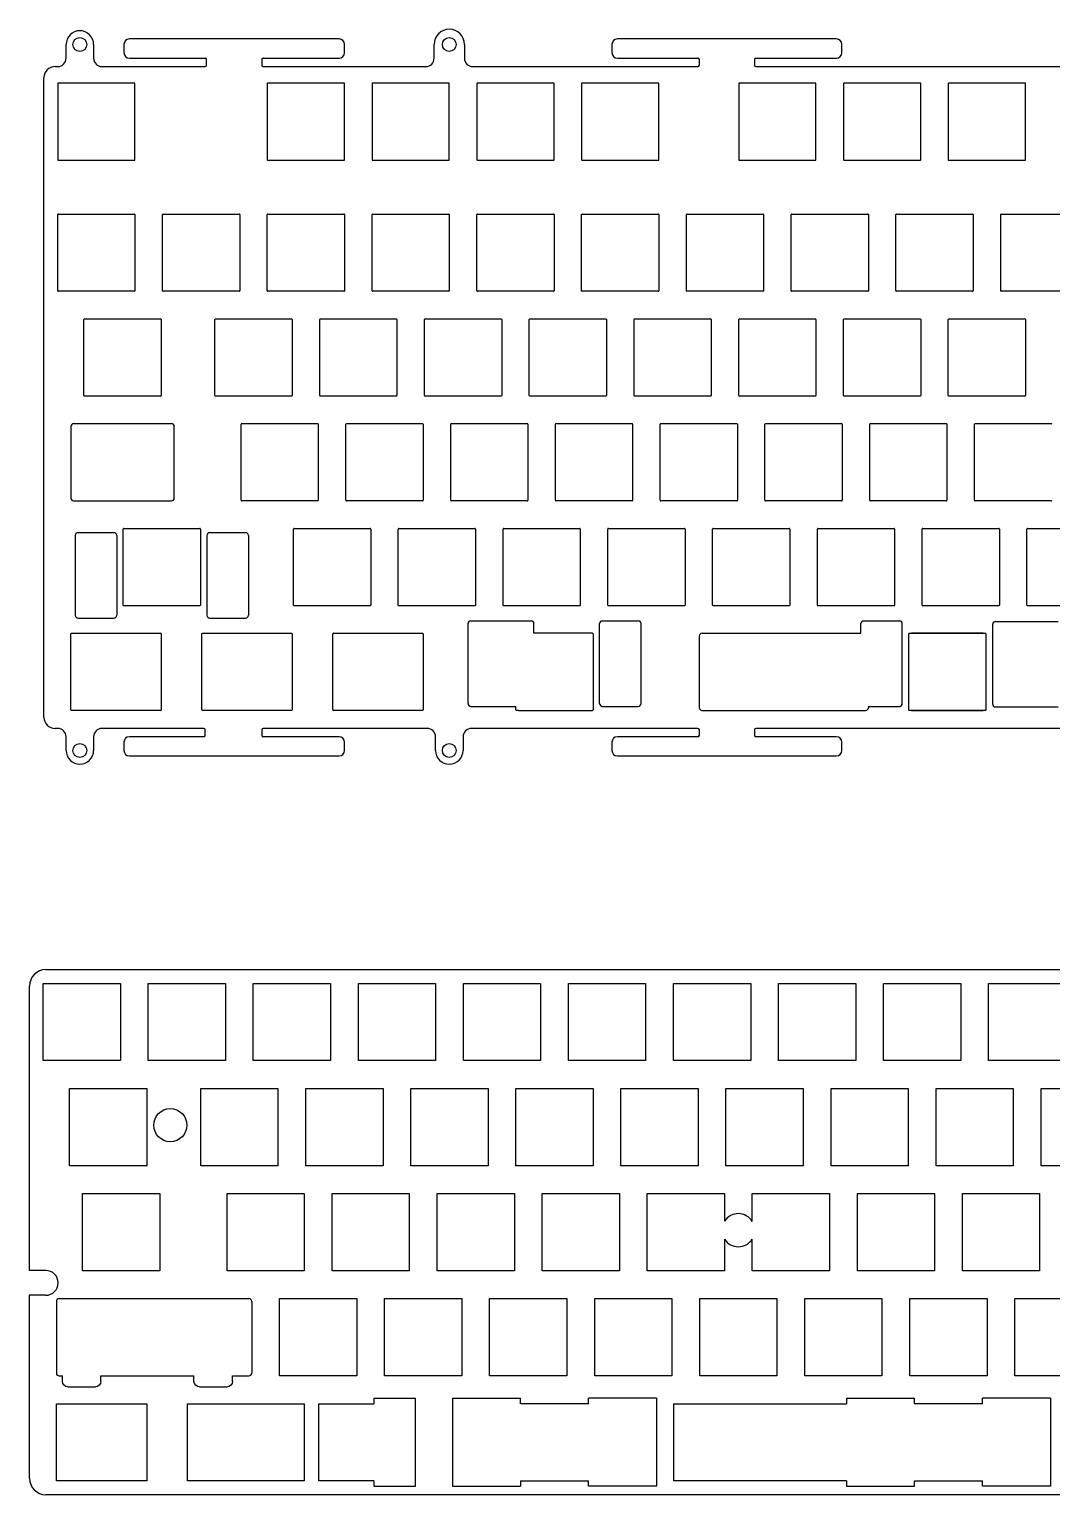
# Model space of a CAD drawing. Header units: millimetres. Extents: x 3603 to 4316, y 1056 to 1550.
# Drawn here: x 3602.7 to 3788.1, y 1125.7 to 1391.4 of the extents above; entities that cross this region are included whole.
import ezdxf

# ---------------------------------------------------------------- set-up
doc = ezdxf.new("R2010")
doc.units = ezdxf.units.MM

msp = doc.modelspace()

# ---------------------------------------------------------------- linework, layer by layer
at = {"color": 32, "linetype": 'Continuous', "true_color": 0xcd6928}
for p, q in [((3658.83, 1389.65), (3620.83, 1389.65)), ((3749.03, 1389.65), (3709.33, 1389.65)), ((3609.33, 1386.15), (3609.33, 1388.65)), ((3609.33, 1386.15), (3609.33, 1388.65)), ((3614.33, 1388.65), (3614.33, 1386.15)), ((3614.33, 1388.65), (3614.33, 1386.15)), ((3619.83, 1388.65), (3619.83, 1387.15)), ((3659.83, 1387.15), (3659.83, 1388.65)), ((3676.08, 1386.15), (3676.08, 1388.65)), ((3681.58, 1388.65), (3681.58, 1386.15)), ((3708.33, 1388.65), (3708.33, 1387.15)), ((3750.03, 1387.15), (3750.03, 1388.65)), ((3615.83, 1384.65), (3634.58, 1384.65)), ((3620.83, 1386.15), (3634.58, 1386.15)), ((3634.83, 1384.9), (3634.83, 1385.9)), ((3644.83, 1385.9), (3644.83, 1384.9)), ((3645.08, 1386.15), (3658.83, 1386.15)), ((3645.08, 1384.65), (3674.58, 1384.65)), ((3683.08, 1384.65), (3723.93, 1384.65)), ((3709.33, 1386.15), (3723.93, 1386.15)), ((3724.18, 1384.9), (3724.18, 1385.9)), ((3734.18, 1385.9), (3734.18, 1384.9)), ((3734.43, 1386.15), (3749.03, 1386.15)), ((3734.43, 1384.65), (3796.83, 1384.65)), ((3605.33, 1266.65), (3605.33, 1382.65)), ((3607.83, 1264.65), (3607.33, 1264.65)), ((3634.08, 1264.65), (3615.83, 1264.65)), ((3634.33, 1264.65), (3615.83, 1264.65)), ((3674.83, 1264.65), (3645.08, 1264.65)), ((3723.93, 1264.65), (3682.83, 1264.65)), ((3796.83, 1264.65), (3734.43, 1264.65)), ((3609.33, 1260.65), (3609.33, 1263.15)), ((3609.33, 1260.65), (3609.33, 1263.15)), ((3609.33, 1260.65), (3609.33, 1263.15)), ((3614.33, 1263.15), (3614.33, 1260.65)), ((3614.33, 1263.15), (3614.33, 1260.65)), ((3614.33, 1263.15), (3614.33, 1260.65)), ((3619.83, 1262.15), (3619.83, 1260.65)), ((3634.33, 1263.15), (3620.83, 1263.15)), ((3644.83, 1264.4), (3644.83, 1263.4)), ((3658.83, 1263.15), (3645.08, 1263.15)), ((3659.83, 1260.65), (3659.83, 1262.15)), ((3676.33, 1260.65), (3676.33, 1263.15)), ((3681.33, 1263.15), (3681.33, 1260.65)), ((3708.33, 1262.15), (3708.33, 1260.65)), ((3723.93, 1263.15), (3709.33, 1263.15)), ((3724.18, 1263.4), (3724.18, 1264.4)), ((3734.18, 1264.4), (3734.18, 1263.4)), ((3749.03, 1263.15), (3734.43, 1263.15)), ((3750.03, 1260.65), (3750.03, 1262.15)), ((3620.83, 1259.65), (3658.83, 1259.65)), ((3709.33, 1259.65), (3749.03, 1259.65))]:
    msp.add_line(p, q, dxfattribs=at)
for p, q in [((3607.33, 1384.65), (3607.83, 1384.65)), ((3610.21, 1319.4), (3610.21, 1306.4)), ((3610.71, 1319.9), (3628.45, 1319.9)), ((3628.95, 1306.4), (3628.95, 1319.4)), ((3610.71, 1305.9), (3628.45, 1305.9)), ((3611.01, 1299.65), (3611.01, 1285.15)), ((3611.51, 1300.15), (3618.01, 1300.15)), ((3618.51, 1299.65), (3618.51, 1285.15)), ((3634.89, 1299.65), (3634.89, 1285.15)), ((3635.39, 1300.15), (3641.89, 1300.15)), ((3642.39, 1299.65), (3642.39, 1285.15)), ((3611.51, 1284.65), (3618.01, 1284.65)), ((3635.39, 1284.65), (3641.89, 1284.65)), ((3682.23, 1269.15), (3682.23, 1283.65)), ((3682.73, 1284.15), (3689.23, 1284.15)), ((3682.73, 1284.15), (3693.68, 1284.15)), ((3694.18, 1281.9), (3694.18, 1283.65)), ((3706.1, 1269.15), (3706.1, 1283.65)), ((3706.6, 1284.15), (3713.1, 1284.15)), ((3706.6, 1284.15), (3713.1, 1284.15)), ((3713.6, 1269.15), (3713.6, 1283.65)), ((3753.47, 1281.9), (3753.47, 1283.65)), ((3753.97, 1284.15), (3760.47, 1284.15)), ((3753.97, 1284.15), (3760.47, 1284.15)), ((3760.97, 1269.15), (3760.97, 1283.65)), ((3777.38, 1269.03), (3777.38, 1283.53)), ((3777.88, 1284.03), (3789.23, 1284.03)), ((3777.88, 1284.03), (3789.23, 1284.03)), ((3704.81, 1281.9), (3694.18, 1281.9)), ((3724.16, 1281.4), (3724.16, 1268.4)), ((3724.66, 1281.9), (3753.47, 1281.9)), ((3775.65, 1281.9), (3762.65, 1281.9)), ((3682.73, 1268.65), (3690.91, 1268.65)), ((3691.41, 1267.9), (3691.01, 1267.9)), ((3691.41, 1267.9), (3704.41, 1267.9)), ((3704.41, 1267.9), (3704.81, 1267.9)), ((3706.6, 1268.65), (3713.1, 1268.65)), ((3724.61, 1267.9), (3754.33, 1267.9)), ((3754.83, 1268.65), (3760.47, 1268.65)), ((3754.83, 1268.65), (3754.83, 1268.4)), ((3762.65, 1267.9), (3775.65, 1267.9)), ((3777.88, 1268.53), (3789.23, 1268.53))]:
    msp.add_line(p, q)
at = {"color": 7, "linetype": 'Continuous'}
for p, q in [((3607.83, 1381.55), (3607.83, 1367.75)), ((3621.73, 1381.65), (3607.93, 1381.65)), ((3621.83, 1367.75), (3621.83, 1381.55)), ((3645.83, 1381.55), (3645.83, 1367.75)), ((3659.73, 1381.65), (3645.93, 1381.65)), ((3659.83, 1367.75), (3659.83, 1381.55)), ((3664.83, 1381.55), (3664.83, 1367.75)), ((3678.73, 1381.65), (3664.93, 1381.65)), ((3678.83, 1367.75), (3678.83, 1381.55)), ((3683.83, 1381.55), (3683.83, 1367.75)), ((3697.73, 1381.65), (3683.93, 1381.65)), ((3697.83, 1367.75), (3697.83, 1381.55)), ((3702.83, 1381.55), (3702.83, 1367.75)), ((3716.73, 1381.65), (3702.93, 1381.65)), ((3716.83, 1367.75), (3716.83, 1381.55)), ((3731.33, 1381.55), (3731.33, 1367.75)), ((3745.23, 1381.65), (3731.43, 1381.65)), ((3745.33, 1367.75), (3745.33, 1381.55)), ((3750.33, 1381.55), (3750.33, 1367.75)), ((3764.23, 1381.65), (3750.43, 1381.65)), ((3764.33, 1367.75), (3764.33, 1381.55)), ((3769.33, 1381.55), (3769.33, 1367.75)), ((3783.23, 1381.65), (3769.43, 1381.65)), ((3783.33, 1367.75), (3783.33, 1381.55)), ((3607.93, 1367.65), (3621.73, 1367.65)), ((3645.93, 1367.65), (3659.73, 1367.65)), ((3664.93, 1367.65), (3678.73, 1367.65)), ((3683.93, 1367.65), (3697.73, 1367.65)), ((3702.93, 1367.65), (3716.73, 1367.65)), ((3731.43, 1367.65), (3745.23, 1367.65)), ((3750.43, 1367.65), (3764.23, 1367.65)), ((3769.43, 1367.65), (3783.23, 1367.65)), ((3607.83, 1344), (3607.83, 1357.8)), ((3607.93, 1357.9), (3621.73, 1357.9)), ((3621.83, 1357.8), (3621.83, 1344)), ((3626.83, 1344), (3626.83, 1357.8)), ((3626.93, 1357.9), (3640.73, 1357.9)), ((3640.83, 1357.8), (3640.83, 1344)), ((3645.83, 1344), (3645.83, 1357.8)), ((3645.93, 1357.9), (3659.73, 1357.9)), ((3659.83, 1357.8), (3659.83, 1344)), ((3664.83, 1344), (3664.83, 1357.8)), ((3664.93, 1357.9), (3678.73, 1357.9)), ((3678.83, 1357.8), (3678.83, 1344)), ((3683.83, 1344), (3683.83, 1357.8)), ((3683.93, 1357.9), (3697.73, 1357.9)), ((3697.83, 1357.8), (3697.83, 1344)), ((3702.83, 1344), (3702.83, 1357.8)), ((3702.93, 1357.9), (3716.73, 1357.9)), ((3716.83, 1357.8), (3716.83, 1344)), ((3721.83, 1344), (3721.83, 1357.8)), ((3721.93, 1357.9), (3735.73, 1357.9)), ((3735.83, 1357.8), (3735.83, 1344)), ((3740.83, 1344), (3740.83, 1357.8)), ((3740.93, 1357.9), (3754.73, 1357.9)), ((3754.83, 1357.8), (3754.83, 1344)), ((3759.83, 1344), (3759.83, 1357.8)), ((3759.93, 1357.9), (3773.73, 1357.9)), ((3773.83, 1357.8), (3773.83, 1344)), ((3778.83, 1344), (3778.83, 1357.8)), ((3778.93, 1357.9), (3792.73, 1357.9)), ((3621.73, 1343.9), (3607.93, 1343.9)), ((3640.73, 1343.9), (3626.93, 1343.9)), ((3659.73, 1343.9), (3645.93, 1343.9)), ((3678.73, 1343.9), (3664.93, 1343.9)), ((3697.73, 1343.9), (3683.93, 1343.9)), ((3716.73, 1343.9), (3702.93, 1343.9)), ((3735.73, 1343.9), (3721.93, 1343.9)), ((3754.73, 1343.9), (3740.93, 1343.9)), ((3773.73, 1343.9), (3759.93, 1343.9)), ((3792.73, 1343.9), (3778.93, 1343.9)), ((3612.58, 1325), (3612.58, 1338.8)), ((3612.68, 1338.9), (3626.48, 1338.9)), ((3626.58, 1338.8), (3626.58, 1325)), ((3636.33, 1325), (3636.33, 1338.8)), ((3636.43, 1338.9), (3650.23, 1338.9)), ((3650.33, 1338.8), (3650.33, 1325)), ((3655.33, 1325), (3655.33, 1338.8)), ((3655.43, 1338.9), (3669.23, 1338.9)), ((3669.33, 1338.8), (3669.33, 1325)), ((3674.33, 1325), (3674.33, 1338.8)), ((3674.43, 1338.9), (3688.23, 1338.9)), ((3688.33, 1338.8), (3688.33, 1325)), ((3693.33, 1325), (3693.33, 1338.8)), ((3693.43, 1338.9), (3707.23, 1338.9)), ((3707.33, 1338.8), (3707.33, 1325)), ((3712.33, 1325), (3712.33, 1338.8)), ((3712.43, 1338.9), (3726.23, 1338.9)), ((3726.33, 1338.8), (3726.33, 1325)), ((3731.33, 1325), (3731.33, 1338.8)), ((3731.43, 1338.9), (3745.23, 1338.9)), ((3745.33, 1338.8), (3745.33, 1325)), ((3750.33, 1325), (3750.33, 1338.8)), ((3750.43, 1338.9), (3764.23, 1338.9)), ((3764.33, 1338.8), (3764.33, 1325)), ((3769.33, 1325), (3769.33, 1338.8)), ((3769.43, 1338.9), (3783.23, 1338.9)), ((3783.33, 1338.8), (3783.33, 1325)), ((3626.48, 1324.9), (3612.68, 1324.9)), ((3650.23, 1324.9), (3636.43, 1324.9)), ((3669.23, 1324.9), (3655.43, 1324.9)), ((3688.23, 1324.9), (3674.43, 1324.9)), ((3707.23, 1324.9), (3693.43, 1324.9)), ((3726.23, 1324.9), (3712.43, 1324.9)), ((3745.23, 1324.9), (3731.43, 1324.9)), ((3764.23, 1324.9), (3750.43, 1324.9)), ((3783.23, 1324.9), (3769.43, 1324.9)), ((3641.08, 1306), (3641.08, 1319.8)), ((3641.18, 1319.9), (3654.98, 1319.9)), ((3655.08, 1319.8), (3655.08, 1306)), ((3660.08, 1306), (3660.08, 1319.8)), ((3660.18, 1319.9), (3673.98, 1319.9)), ((3674.08, 1319.8), (3674.08, 1306)), ((3679.08, 1306), (3679.08, 1319.8)), ((3679.18, 1319.9), (3692.98, 1319.9)), ((3693.08, 1319.8), (3693.08, 1306)), ((3698.08, 1306), (3698.08, 1319.8)), ((3698.18, 1319.9), (3711.98, 1319.9)), ((3712.08, 1319.8), (3712.08, 1306)), ((3717.08, 1306), (3717.08, 1319.8)), ((3717.18, 1319.9), (3730.98, 1319.9)), ((3731.08, 1319.8), (3731.08, 1306)), ((3736.08, 1306), (3736.08, 1319.8)), ((3736.18, 1319.9), (3749.98, 1319.9)), ((3750.08, 1319.8), (3750.08, 1306)), ((3755.08, 1306), (3755.08, 1319.8)), ((3755.18, 1319.9), (3768.98, 1319.9)), ((3769.08, 1319.8), (3769.08, 1306)), ((3774.08, 1306), (3774.08, 1319.8)), ((3774.18, 1319.9), (3787.98, 1319.9)), ((3654.98, 1305.9), (3641.18, 1305.9)), ((3673.98, 1305.9), (3660.18, 1305.9)), ((3692.98, 1305.9), (3679.18, 1305.9)), ((3711.98, 1305.9), (3698.18, 1305.9)), ((3730.98, 1305.9), (3717.18, 1305.9)), ((3749.98, 1305.9), (3736.18, 1305.9)), ((3768.98, 1305.9), (3755.18, 1305.9)), ((3787.98, 1305.9), (3774.18, 1305.9)), ((3619.7, 1287), (3619.7, 1300.8)), ((3619.7, 1287), (3619.7, 1300.8)), ((3619.8, 1300.9), (3633.6, 1300.9)), ((3633.7, 1300.8), (3633.7, 1287)), ((3633.7, 1300.8), (3633.7, 1287)), ((3650.58, 1287), (3650.58, 1300.8)), ((3650.68, 1300.9), (3664.48, 1300.9)), ((3664.58, 1300.8), (3664.58, 1287)), ((3669.58, 1287), (3669.58, 1300.8)), ((3669.68, 1300.9), (3683.48, 1300.9)), ((3683.58, 1300.8), (3683.58, 1287)), ((3688.58, 1287), (3688.58, 1300.8)), ((3688.68, 1300.9), (3702.48, 1300.9)), ((3702.58, 1300.8), (3702.58, 1287)), ((3707.58, 1287), (3707.58, 1300.8)), ((3707.68, 1300.9), (3721.48, 1300.9)), ((3721.58, 1300.8), (3721.58, 1287)), ((3726.58, 1287), (3726.58, 1300.8)), ((3726.68, 1300.9), (3740.48, 1300.9)), ((3740.58, 1300.8), (3740.58, 1287)), ((3745.58, 1287), (3745.58, 1300.8)), ((3745.68, 1300.9), (3759.48, 1300.9)), ((3759.58, 1300.8), (3759.58, 1287)), ((3764.58, 1287), (3764.58, 1300.8)), ((3764.68, 1300.9), (3778.48, 1300.9)), ((3778.58, 1300.8), (3778.58, 1287)), ((3783.58, 1287), (3783.58, 1300.8)), ((3783.68, 1300.9), (3797.48, 1300.9)), ((3633.6, 1286.9), (3619.8, 1286.9)), ((3664.48, 1286.9), (3650.68, 1286.9)), ((3683.48, 1286.9), (3669.68, 1286.9)), ((3702.48, 1286.9), (3688.68, 1286.9)), ((3721.48, 1286.9), (3707.68, 1286.9)), ((3740.48, 1286.9), (3726.68, 1286.9)), ((3759.48, 1286.9), (3745.68, 1286.9)), ((3778.48, 1286.9), (3764.68, 1286.9)), ((3797.48, 1286.9), (3783.68, 1286.9)), ((3610.21, 1268), (3610.21, 1281.8)), ((3610.31, 1281.9), (3626.48, 1281.9)), ((3626.58, 1281.8), (3626.58, 1268)), ((3633.96, 1268), (3633.96, 1281.8)), ((3634.06, 1281.9), (3650.23, 1281.9)), ((3650.33, 1281.8), (3650.33, 1268)), ((3657.71, 1268), (3657.71, 1281.8)), ((3657.81, 1281.9), (3673.98, 1281.9)), ((3674.08, 1281.8), (3674.08, 1268)), ((3704.91, 1281.8), (3704.91, 1268)), ((3762.15, 1268), (3762.15, 1281.8)), ((3762.25, 1281.9), (3776.05, 1281.9)), ((3776.15, 1281.8), (3776.15, 1268)), ((3626.48, 1267.9), (3610.31, 1267.9)), ((3650.23, 1267.9), (3634.06, 1267.9)), ((3673.98, 1267.9), (3657.81, 1267.9)), ((3690.91, 1268), (3690.91, 1268.65)), ((3776.05, 1267.9), (3762.25, 1267.9))]:
    msp.add_line(p, q, dxfattribs=at)
at = {"color": 32, "true_color": 0xcd6928}
msp.add_line((3634.58, 1263.4), (3634.58, 1264.4), dxfattribs=at)
at = {"color": 0}
for p, q in [((3605.69, 1220.92), (3885.39, 1220.92)), ((3602.69, 1166.37), (3602.69, 1217.92)), ((3605.19, 1218.42), (3619.19, 1218.42)), ((3605.19, 1204.42), (3605.19, 1218.42)), ((3619.19, 1218.42), (3619.19, 1204.42)), ((3624.24, 1218.42), (3638.24, 1218.42)), ((3624.24, 1204.42), (3624.24, 1218.42)), ((3638.24, 1218.42), (3638.24, 1204.42)), ((3643.29, 1218.42), (3657.29, 1218.42)), ((3643.29, 1204.42), (3643.29, 1218.42)), ((3657.29, 1218.42), (3657.29, 1204.42)), ((3662.34, 1218.42), (3676.34, 1218.42)), ((3662.34, 1204.42), (3662.34, 1218.42)), ((3676.34, 1218.42), (3676.34, 1204.42)), ((3681.39, 1218.42), (3695.39, 1218.42)), ((3681.39, 1204.42), (3681.39, 1218.42)), ((3695.39, 1218.42), (3695.39, 1204.42)), ((3700.44, 1218.42), (3714.44, 1218.42)), ((3700.44, 1204.42), (3700.44, 1218.42)), ((3714.44, 1218.42), (3714.44, 1204.42)), ((3719.49, 1218.42), (3733.49, 1218.42)), ((3719.49, 1204.42), (3719.49, 1218.42)), ((3733.49, 1218.42), (3733.49, 1204.42)), ((3738.54, 1218.42), (3752.54, 1218.42)), ((3738.54, 1204.42), (3738.54, 1218.42)), ((3752.54, 1218.42), (3752.54, 1204.42)), ((3757.59, 1218.42), (3771.59, 1218.42)), ((3757.59, 1204.42), (3757.59, 1218.42)), ((3771.59, 1218.42), (3771.59, 1204.42)), ((3776.64, 1218.42), (3790.64, 1218.42)), ((3776.64, 1204.42), (3776.64, 1218.42)), ((3619.19, 1204.42), (3605.19, 1204.42)), ((3638.24, 1204.42), (3624.24, 1204.42)), ((3657.29, 1204.42), (3643.29, 1204.42)), ((3676.34, 1204.42), (3662.34, 1204.42)), ((3695.39, 1204.42), (3681.39, 1204.42)), ((3714.44, 1204.42), (3700.44, 1204.42)), ((3733.49, 1204.42), (3719.49, 1204.42)), ((3752.54, 1204.42), (3738.54, 1204.42)), ((3771.59, 1204.42), (3757.59, 1204.42)), ((3790.64, 1204.42), (3776.64, 1204.42)), ((3609.95, 1199.37), (3623.95, 1199.37)), ((3609.95, 1185.37), (3609.95, 1199.37)), ((3623.95, 1199.37), (3623.95, 1185.37)), ((3633.76, 1199.37), (3647.76, 1199.37)), ((3633.76, 1185.37), (3633.76, 1199.37)), ((3647.76, 1199.37), (3647.76, 1185.37)), ((3652.81, 1199.37), (3666.81, 1199.37)), ((3652.81, 1185.37), (3652.81, 1199.37)), ((3666.81, 1199.37), (3666.81, 1185.37)), ((3671.86, 1199.37), (3685.86, 1199.37)), ((3671.86, 1185.37), (3671.86, 1199.37)), ((3685.86, 1199.37), (3685.86, 1185.37)), ((3690.91, 1199.37), (3704.91, 1199.37)), ((3690.91, 1185.37), (3690.91, 1199.37)), ((3704.91, 1199.37), (3704.91, 1185.37)), ((3709.96, 1199.37), (3723.96, 1199.37)), ((3709.96, 1185.37), (3709.96, 1199.37)), ((3723.96, 1199.37), (3723.96, 1185.37)), ((3729.01, 1199.37), (3743.01, 1199.37)), ((3729.01, 1185.37), (3729.01, 1199.37)), ((3743.01, 1199.37), (3743.01, 1185.37)), ((3748.06, 1199.37), (3762.06, 1199.37)), ((3748.06, 1185.37), (3748.06, 1199.37)), ((3762.06, 1199.37), (3762.06, 1185.37)), ((3767.11, 1199.37), (3781.11, 1199.37)), ((3767.11, 1185.37), (3767.11, 1199.37)), ((3781.11, 1199.37), (3781.11, 1185.37)), ((3786.16, 1199.37), (3800.16, 1199.37)), ((3786.16, 1185.37), (3786.16, 1199.37)), ((3623.95, 1185.37), (3609.95, 1185.37)), ((3647.76, 1185.37), (3633.76, 1185.37)), ((3666.81, 1185.37), (3652.81, 1185.37)), ((3685.86, 1185.37), (3671.86, 1185.37)), ((3704.91, 1185.37), (3690.91, 1185.37)), ((3723.96, 1185.37), (3709.96, 1185.37)), ((3743.01, 1185.37), (3729.01, 1185.37)), ((3762.06, 1185.37), (3748.06, 1185.37)), ((3781.11, 1185.37), (3767.11, 1185.37)), ((3800.16, 1185.37), (3786.16, 1185.37)), ((3612.33, 1180.32), (3626.33, 1180.32)), ((3612.33, 1166.32), (3612.33, 1180.32)), ((3626.33, 1180.32), (3626.33, 1166.32)), ((3638.53, 1180.32), (3652.53, 1180.32)), ((3638.53, 1166.32), (3638.53, 1180.32)), ((3652.53, 1180.32), (3652.53, 1166.32)), ((3657.58, 1180.32), (3671.58, 1180.32)), ((3657.58, 1166.32), (3657.58, 1180.32)), ((3671.58, 1180.32), (3671.58, 1166.32)), ((3676.63, 1180.32), (3690.63, 1180.32)), ((3676.63, 1166.32), (3676.63, 1180.32)), ((3690.63, 1180.32), (3690.63, 1166.32)), ((3695.68, 1180.32), (3709.68, 1180.32)), ((3695.68, 1166.32), (3695.68, 1180.32)), ((3709.68, 1180.32), (3709.68, 1166.32)), ((3714.73, 1180.32), (3728.73, 1180.32)), ((3714.73, 1166.32), (3714.73, 1180.32)), ((3728.73, 1180.32), (3728.73, 1175.31)), ((3733.78, 1180.32), (3747.78, 1180.32)), ((3733.78, 1175.27), (3733.78, 1180.32)), ((3747.78, 1180.32), (3747.78, 1166.32)), ((3752.83, 1180.32), (3766.83, 1180.32)), ((3752.83, 1166.32), (3752.83, 1180.32)), ((3766.83, 1180.32), (3766.83, 1166.32)), ((3771.88, 1180.32), (3785.88, 1180.32)), ((3771.88, 1166.32), (3771.88, 1180.32)), ((3785.88, 1180.32), (3785.88, 1166.32)), ((3728.73, 1172.03), (3728.73, 1166.32)), ((3733.78, 1166.32), (3733.78, 1172.07)), ((3626.33, 1166.32), (3612.33, 1166.32)), ((3652.53, 1166.32), (3638.53, 1166.32)), ((3671.58, 1166.32), (3657.58, 1166.32)), ((3690.63, 1166.32), (3676.63, 1166.32)), ((3709.68, 1166.32), (3695.68, 1166.32)), ((3728.73, 1166.32), (3714.73, 1166.32)), ((3747.78, 1166.32), (3733.78, 1166.32)), ((3766.83, 1166.32), (3752.83, 1166.32)), ((3785.88, 1166.32), (3771.88, 1166.32)), ((3602.69, 1128.72), (3602.69, 1161.87)), ((3648.05, 1161.27), (3662.05, 1161.27)), ((3648.05, 1147.27), (3648.05, 1161.27)), ((3662.05, 1161.27), (3662.05, 1147.27)), ((3667.1, 1161.27), (3681.1, 1161.27)), ((3667.1, 1147.27), (3667.1, 1161.27)), ((3681.1, 1161.27), (3681.1, 1147.27)), ((3686.15, 1161.27), (3700.15, 1161.27)), ((3686.15, 1147.27), (3686.15, 1161.27)), ((3700.15, 1161.27), (3700.15, 1147.27)), ((3705.2, 1161.27), (3719.2, 1161.27)), ((3705.2, 1147.27), (3705.2, 1161.27)), ((3719.2, 1161.27), (3719.2, 1147.27)), ((3724.25, 1161.27), (3738.25, 1161.27)), ((3724.25, 1147.27), (3724.25, 1161.27)), ((3738.25, 1161.27), (3738.25, 1147.27)), ((3743.3, 1161.27), (3757.3, 1161.27)), ((3743.3, 1147.27), (3743.3, 1161.27)), ((3757.3, 1161.27), (3757.3, 1147.27)), ((3762.35, 1161.27), (3776.35, 1161.27)), ((3762.35, 1147.27), (3762.35, 1161.27)), ((3776.35, 1161.27), (3776.35, 1147.27)), ((3781.4, 1161.27), (3795.4, 1161.27)), ((3781.4, 1147.27), (3781.4, 1161.27)), ((3662.05, 1147.27), (3648.05, 1147.27)), ((3681.1, 1147.27), (3667.1, 1147.27)), ((3700.15, 1147.27), (3686.15, 1147.27)), ((3719.2, 1147.27), (3705.2, 1147.27)), ((3738.25, 1147.27), (3724.25, 1147.27)), ((3757.3, 1147.27), (3743.3, 1147.27)), ((3776.35, 1147.27), (3762.35, 1147.27)), ((3795.4, 1147.27), (3781.4, 1147.27)), ((3665.14, 1143.19), (3665.14, 1142.22)), ((3665.14, 1143.19), (3672.71, 1143.19)), ((3672.71, 1127.25), (3672.71, 1143.19)), ((3679.43, 1143.19), (3679.43, 1127.25)), ((3679.43, 1143.19), (3691.77, 1143.19)), ((3691.76, 1142.22), (3691.76, 1143.19)), ((3704.06, 1142.22), (3704.06, 1143.19)), ((3716.4, 1143.19), (3704.06, 1143.19)), ((3716.4, 1143.19), (3716.4, 1127.25)), ((3750.87, 1143.19), (3750.87, 1142.22)), ((3750.87, 1143.19), (3763.21, 1143.19)), ((3763.21, 1142.22), (3763.21, 1143.19)), ((3775.5, 1142.22), (3775.5, 1143.19)), ((3787.83, 1143.19), (3775.5, 1143.19)), ((3787.83, 1143.19), (3787.83, 1127.25)), ((3607.57, 1142.22), (3623.95, 1142.22)), ((3607.57, 1128.22), (3607.57, 1142.22)), ((3623.95, 1142.22), (3623.95, 1128.22)), ((3631.38, 1128.22), (3631.38, 1142.22)), ((3631.38, 1142.22), (3652.53, 1142.22)), ((3652.53, 1142.22), (3652.53, 1128.22)), ((3655.2, 1142.22), (3665.14, 1142.22)), ((3655.2, 1128.22), (3655.2, 1142.22)), ((3704.06, 1142.22), (3691.76, 1142.22)), ((3719.49, 1142.22), (3750.87, 1142.22)), ((3719.49, 1142.22), (3719.49, 1128.22)), ((3775.5, 1142.22), (3763.21, 1142.22)), ((3623.95, 1128.22), (3607.57, 1128.22)), ((3652.53, 1128.22), (3631.38, 1128.22)), ((3665.14, 1128.22), (3655.2, 1128.22)), ((3665.14, 1128.22), (3665.14, 1127.25)), ((3665.14, 1127.25), (3672.71, 1127.25)), ((3679.43, 1127.25), (3691.77, 1127.25)), ((3691.77, 1128.22), (3704.06, 1128.22)), ((3704.06, 1127.25), (3704.06, 1128.22)), ((3716.4, 1127.25), (3704.06, 1127.25)), ((3750.87, 1128.22), (3719.49, 1128.22)), ((3750.87, 1128.22), (3750.87, 1127.25)), ((3750.87, 1127.25), (3763.21, 1127.25)), ((3763.21, 1127.25), (3763.21, 1128.22)), ((3763.21, 1128.22), (3775.5, 1128.22)), ((3775.5, 1127.25), (3775.5, 1128.22)), ((3787.83, 1127.25), (3775.5, 1127.25)), ((3885.39, 1125.72), (3605.69, 1125.72))]:
    msp.add_line(p, q, dxfattribs=at)
at = {"linetype": 'Continuous'}
for p, q in [((3605.66, 1166.37), (3602.66, 1166.37)), ((3605.66, 1161.87), (3602.66, 1161.87)), ((3691.77, 1128.22), (3691.77, 1127.25))]:
    msp.add_line(p, q, dxfattribs=at)
at = {"color": 7, "linetype": 'Continuous', "lineweight": 25}
for p, q in [((3608.07, 1161.27), (3642.5, 1161.27)), ((3607.57, 1160.77), (3607.57, 1147.77)), ((3643, 1160.77), (3643, 1147.77)), ((3608.07, 1147.27), (3608.66, 1147.27)), ((3608.66, 1146.27), (3608.66, 1147.27)), ((3609.66, 1145.27), (3614.66, 1145.27)), ((3615.66, 1146.27), (3615.66, 1147.27)), ((3615.66, 1147.27), (3632.53, 1147.27)), ((3632.53, 1146.27), (3632.53, 1147.27)), ((3633.53, 1145.27), (3638.53, 1145.27)), ((3639.53, 1146.27), (3639.53, 1147.27)), ((3639.53, 1147.27), (3642.5, 1147.27))]:
    msp.add_line(p, q, dxfattribs=at)
at = {"color": 32, "true_color": 0xcd6928}
for centre in [(3611.83, 1388.65), (3678.83, 1388.65), (3611.83, 1260.65), (3678.83, 1260.65)]:
    msp.add_circle(centre, 1.25, dxfattribs=at)
at = {"linetype": 'Continuous'}
msp.add_circle((3628.24, 1192.72), 3, dxfattribs=at)
at = {"color": 32, "linetype": 'Continuous', "true_color": 0xcd6928}
for centre, radius, start, end in [((3611.83, 1388.65), 2.5, 0, 180), ((3611.83, 1388.65), 2.5, 0, 180), ((3620.83, 1388.65), 1, 90, 180), ((3658.83, 1388.65), 1, 0, 90), ((3678.83, 1388.65), 2.75, 0, 180), ((3709.33, 1388.65), 1, 90, 180), ((3749.03, 1388.65), 1, 0, 90), ((3620.83, 1387.15), 1, 180, 270), ((3658.83, 1387.15), 1, 270, 0), ((3709.33, 1387.15), 1, 180, 270), ((3749.03, 1387.15), 1, 270, 0), ((3607.33, 1382.65), 2, 90, 180), ((3607.83, 1386.15), 1.5, 270, 0), ((3615.83, 1386.15), 1.5, 180, 270), ((3634.58, 1385.9), 0.25, 0, 90), ((3634.58, 1384.9), 0.25, 270, 0), ((3645.08, 1385.9), 0.25, 90, 180), ((3645.08, 1384.9), 0.25, 180, 270), ((3674.58, 1386.15), 1.5, 270, 0), ((3683.08, 1386.15), 1.5, 180, 270), ((3723.93, 1385.9), 0.25, 0, 90), ((3723.93, 1384.9), 0.25, 270, 0), ((3734.43, 1385.9), 0.25, 90, 180), ((3734.43, 1384.9), 0.25, 180, 270), ((3607.33, 1266.65), 2, 180, 270), ((3607.83, 1263.15), 1.5, 0, 90), ((3615.83, 1263.15), 1.5, 90, 180), ((3615.83, 1263.15), 1.5, 90, 180), ((3645.08, 1264.4), 0.25, 90, 180), ((3674.83, 1263.15), 1.5, 0, 90), ((3682.83, 1263.15), 1.5, 90, 180), ((3723.93, 1264.4), 0.25, 0, 90), ((3734.43, 1264.4), 0.25, 90, 180), ((3620.83, 1262.15), 1, 90, 180), ((3645.08, 1263.4), 0.25, 180, 270), ((3658.83, 1262.15), 1, 0, 90), ((3709.33, 1262.15), 1, 90, 180), ((3723.93, 1263.4), 0.25, 270, 0), ((3734.43, 1263.4), 0.25, 180, 270), ((3749.03, 1262.15), 1, 0, 90), ((3611.83, 1260.65), 2.5, 180, 0), ((3611.83, 1260.65), 2.5, 180, 0), ((3611.83, 1260.65), 2.5, 180, 0), ((3620.83, 1260.65), 1, 180, 270), ((3658.83, 1260.65), 1, 270, 0), ((3678.83, 1260.65), 2.5, 180, 0), ((3709.33, 1260.65), 1, 180, 270), ((3749.03, 1260.65), 1, 270, 0)]:
    msp.add_arc(centre, radius, start, end, dxfattribs=at)
at = {"color": 7, "linetype": 'Continuous'}
for centre, start, end in [((3607.93, 1381.55), 90, 180), ((3621.73, 1381.55), 0, 90), ((3645.93, 1381.55), 90, 180), ((3659.73, 1381.55), 0, 90), ((3664.93, 1381.55), 90, 180), ((3678.73, 1381.55), 0, 90), ((3683.93, 1381.55), 90, 180), ((3697.73, 1381.55), 0, 90), ((3702.93, 1381.55), 90, 180), ((3716.73, 1381.55), 0, 90), ((3731.43, 1381.55), 90, 180), ((3745.23, 1381.55), 0, 90), ((3750.43, 1381.55), 90, 180), ((3764.23, 1381.55), 0, 90), ((3769.43, 1381.55), 90, 180), ((3783.23, 1381.55), 0, 90), ((3607.93, 1367.75), 180, 270), ((3621.73, 1367.75), 270, 0), ((3645.93, 1367.75), 180, 270), ((3659.73, 1367.75), 270, 0), ((3664.93, 1367.75), 180, 270), ((3678.73, 1367.75), 270, 0), ((3683.93, 1367.75), 180, 270), ((3697.73, 1367.75), 270, 0), ((3702.93, 1367.75), 180, 270), ((3716.73, 1367.75), 270, 0), ((3731.43, 1367.75), 180, 270), ((3745.23, 1367.75), 270, 0), ((3750.43, 1367.75), 180, 270), ((3764.23, 1367.75), 270, 0), ((3769.43, 1367.75), 180, 270), ((3783.23, 1367.75), 270, 0), ((3607.93, 1357.8), 90, 180), ((3621.73, 1357.8), 0, 90), ((3626.93, 1357.8), 90, 180), ((3640.73, 1357.8), 0, 90), ((3645.93, 1357.8), 90, 180), ((3659.73, 1357.8), 0, 90), ((3664.93, 1357.8), 90, 180), ((3678.73, 1357.8), 0, 90), ((3683.93, 1357.8), 90, 180), ((3697.73, 1357.8), 0, 90), ((3702.93, 1357.8), 90, 180), ((3716.73, 1357.8), 0, 90), ((3721.93, 1357.8), 90, 180), ((3735.73, 1357.8), 0, 90), ((3740.93, 1357.8), 90, 180), ((3754.73, 1357.8), 0, 90), ((3759.93, 1357.8), 90, 180), ((3773.73, 1357.8), 0, 90), ((3778.93, 1357.8), 90, 180), ((3607.93, 1344), 180, 270), ((3621.73, 1344), 270, 0), ((3626.93, 1344), 180, 270), ((3640.73, 1344), 270, 0), ((3645.93, 1344), 180, 270), ((3659.73, 1344), 270, 0), ((3664.93, 1344), 180, 270), ((3678.73, 1344), 270, 0), ((3683.93, 1344), 180, 270), ((3697.73, 1344), 270, 0), ((3702.93, 1344), 180, 270), ((3716.73, 1344), 270, 0), ((3721.93, 1344), 180, 270), ((3735.73, 1344), 270, 0), ((3740.93, 1344), 180, 270), ((3754.73, 1344), 270, 0), ((3759.93, 1344), 180, 270), ((3773.73, 1344), 270, 0), ((3778.93, 1344), 180, 270), ((3612.68, 1338.8), 90, 180), ((3626.48, 1338.8), 0, 90), ((3636.43, 1338.8), 90, 180), ((3650.23, 1338.8), 0, 90), ((3655.43, 1338.8), 90, 180), ((3669.23, 1338.8), 0, 90), ((3674.43, 1338.8), 90, 180), ((3688.23, 1338.8), 0, 90), ((3693.43, 1338.8), 90, 180), ((3707.23, 1338.8), 0, 90), ((3712.43, 1338.8), 90, 180), ((3726.23, 1338.8), 0, 90), ((3731.43, 1338.8), 90, 180), ((3745.23, 1338.8), 0, 90), ((3750.43, 1338.8), 90, 180), ((3764.23, 1338.8), 0, 90), ((3769.43, 1338.8), 90, 180), ((3783.23, 1338.8), 0, 90), ((3612.68, 1325), 180, 270), ((3626.48, 1325), 270, 0), ((3636.43, 1325), 180, 270), ((3650.23, 1325), 270, 0), ((3655.43, 1325), 180, 270), ((3669.23, 1325), 270, 0), ((3674.43, 1325), 180, 270), ((3688.23, 1325), 270, 0), ((3693.43, 1325), 180, 270), ((3707.23, 1325), 270, 0), ((3712.43, 1325), 180, 270), ((3726.23, 1325), 270, 0), ((3731.43, 1325), 180, 270), ((3745.23, 1325), 270, 0), ((3750.43, 1325), 180, 270), ((3764.23, 1325), 270, 0), ((3769.43, 1325), 180, 270), ((3783.23, 1325), 270, 0), ((3641.18, 1319.8), 90, 180), ((3654.98, 1319.8), 0, 90), ((3660.18, 1319.8), 90, 180), ((3673.98, 1319.8), 0, 90), ((3679.18, 1319.8), 90, 180), ((3692.98, 1319.8), 0, 90), ((3698.18, 1319.8), 90, 180), ((3711.98, 1319.8), 0, 90), ((3717.18, 1319.8), 90, 180), ((3730.98, 1319.8), 0, 90), ((3736.18, 1319.8), 90, 180), ((3749.98, 1319.8), 0, 90), ((3755.18, 1319.8), 90, 180), ((3768.98, 1319.8), 0, 90), ((3774.18, 1319.8), 90, 180), ((3787.98, 1319.8), 0, 90), ((3641.18, 1306), 180, 270), ((3654.98, 1306), 270, 0), ((3660.18, 1306), 180, 270), ((3673.98, 1306), 270, 0), ((3679.18, 1306), 180, 270), ((3692.98, 1306), 270, 0), ((3698.18, 1306), 180, 270), ((3711.98, 1306), 270, 0), ((3717.18, 1306), 180, 270), ((3730.98, 1306), 270, 0), ((3736.18, 1306), 180, 270), ((3749.98, 1306), 270, 0), ((3755.18, 1306), 180, 270), ((3768.98, 1306), 270, 0), ((3774.18, 1306), 180, 270), ((3787.98, 1306), 270, 0), ((3619.8, 1300.8), 90, 180), ((3633.6, 1300.8), 0, 90), ((3650.68, 1300.8), 90, 180), ((3664.48, 1300.8), 0, 90), ((3669.68, 1300.8), 90, 180), ((3683.48, 1300.8), 0, 90), ((3688.68, 1300.8), 90, 180), ((3702.48, 1300.8), 0, 90), ((3707.68, 1300.8), 90, 180), ((3721.48, 1300.8), 0, 90), ((3726.68, 1300.8), 90, 180), ((3740.48, 1300.8), 0, 90), ((3745.68, 1300.8), 90, 180), ((3759.48, 1300.8), 0, 90), ((3764.68, 1300.8), 90, 180), ((3778.48, 1300.8), 0, 90), ((3783.68, 1300.8), 90, 180), ((3619.8, 1287), 180, 270), ((3633.6, 1287), 270, 0), ((3650.68, 1287), 180, 270), ((3664.48, 1287), 270, 0), ((3669.68, 1287), 180, 270), ((3683.48, 1287), 270, 0), ((3688.68, 1287), 180, 270), ((3702.48, 1287), 270, 0), ((3707.68, 1287), 180, 270), ((3721.48, 1287), 270, 0), ((3726.68, 1287), 180, 270), ((3740.48, 1287), 270, 0), ((3745.68, 1287), 180, 270), ((3759.48, 1287), 270, 0), ((3764.68, 1287), 180, 270), ((3778.48, 1287), 270, 0), ((3783.68, 1287), 180, 270), ((3610.31, 1281.8), 90, 180), ((3626.48, 1281.8), 0, 90), ((3634.06, 1281.8), 90, 180), ((3650.23, 1281.8), 0, 90), ((3657.81, 1281.8), 90, 180), ((3673.98, 1281.8), 0, 90), ((3704.81, 1281.8), 0, 90), ((3762.25, 1281.8), 90, 180), ((3776.05, 1281.8), 0, 90), ((3610.31, 1268), 180, 270), ((3626.48, 1268), 270, 0), ((3634.06, 1268), 180, 270), ((3650.23, 1268), 270, 0), ((3657.81, 1268), 180, 270), ((3673.98, 1268), 270, 0), ((3691.01, 1268), 180, 270), ((3704.81, 1268), 270, 0), ((3762.25, 1268), 180, 270), ((3776.05, 1268), 270, 0)]:
    msp.add_arc(centre, 0.1, start, end, dxfattribs=at)
for centre, start, end in [((3610.71, 1319.4), 90, 180), ((3628.45, 1319.4), 0, 90), ((3610.71, 1306.4), 180, 270), ((3628.45, 1306.4), 270, 0), ((3611.51, 1299.65), 90, 180), ((3618.01, 1299.65), 0, 90), ((3635.39, 1299.65), 90, 180), ((3641.89, 1299.65), 0, 90), ((3611.51, 1285.15), 180, 270), ((3618.01, 1285.15), 270, 0), ((3635.39, 1285.15), 180, 270), ((3641.89, 1285.15), 270, 0), ((3682.73, 1283.65), 90, 180), ((3682.73, 1283.65), 90, 180), ((3693.68, 1283.65), 0, 90), ((3706.6, 1283.65), 90, 180), ((3706.6, 1283.65), 90, 180), ((3713.1, 1283.65), 0, 90), ((3713.1, 1283.65), 0, 90), ((3753.97, 1283.65), 90, 180), ((3753.97, 1283.65), 90, 180), ((3760.47, 1283.65), 0, 90), ((3760.47, 1283.65), 0, 90), ((3777.88, 1283.53), 90, 180), ((3777.88, 1283.53), 90, 180), ((3724.66, 1281.4), 90, 180), ((3682.73, 1269.15), 180, 270), ((3706.6, 1269.15), 180, 270), ((3713.1, 1269.15), 270, 0), ((3724.66, 1268.4), 180, 270), ((3754.33, 1268.4), 269.9947, 359.9947), ((3760.47, 1269.15), 270, 0), ((3777.88, 1269.03), 180, 270)]:
    msp.add_arc(centre, 0.5, start, end)
at = {"color": 32, "true_color": 0xcd6928}
for centre, start, end in [((3634.33, 1264.4), 360, 90), ((3634.33, 1263.4), 270, 360)]:
    msp.add_arc(centre, 0.25, start, end, dxfattribs=at)
at = {"color": 0}
for centre, start, end in [((3605.69, 1217.92), 90, 180), ((3605.69, 1128.72), 180, 270)]:
    msp.add_arc(centre, 3, start, end, dxfattribs=at)
at = {"linetype": 'Continuous'}
for centre, radius, start, end in [((3731.24, 1173.67), 3, 32.2581, 146.896), ((3731.24, 1173.67), 3, 213.104, 327.7419), ((3605.66, 1164.12), 2.25, 270, 90)]:
    msp.add_arc(centre, radius, start, end, dxfattribs=at)
at = {"color": 7, "linetype": 'Continuous', "lineweight": 25}
for centre, start, end in [((3608.07, 1160.77), 90, 180), ((3642.5, 1160.77), 0, 90), ((3608.07, 1147.77), 180, 270), ((3642.5, 1147.77), 270, 0)]:
    msp.add_arc(centre, 0.5, start, end, dxfattribs=at)
for points in [[(3609.66, 1145.27), (3609.13, 1145.27), (3608.66, 1145.74), (3608.66, 1146.27)], [(3615.66, 1146.27), (3615.66, 1145.74), (3615.19, 1145.27), (3614.66, 1145.27)], [(3633.53, 1145.27), (3633.02, 1145.27), (3632.53, 1145.76), (3632.53, 1146.27)], [(3639.53, 1146.27), (3639.53, 1145.74), (3639.06, 1145.27), (3638.53, 1145.27)]]:
    msp.add_open_spline(points, degree=3, dxfattribs=at)

doc.saveas('drawing.dxf')
